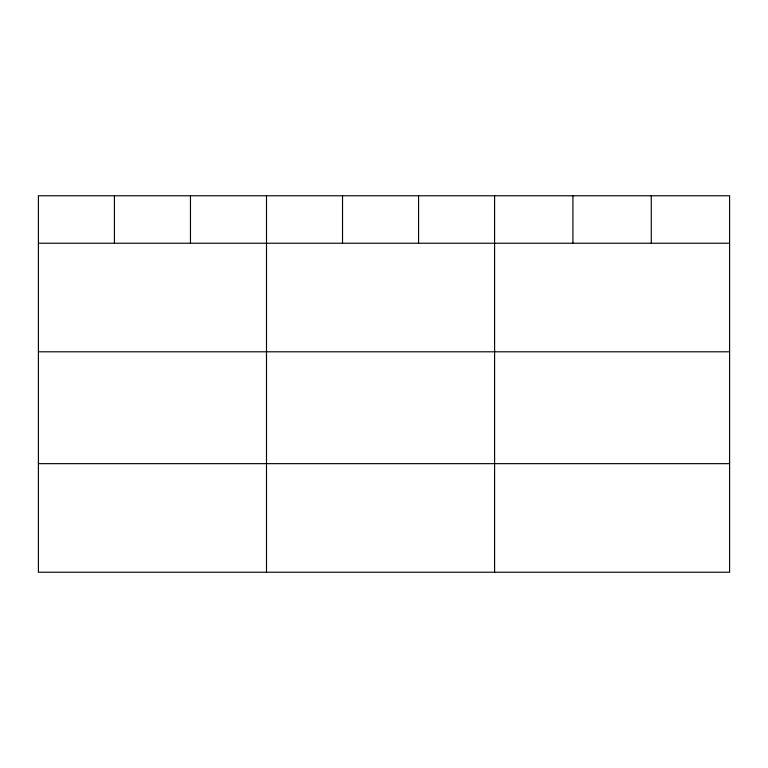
<?xml version="1.0" encoding="UTF-8"?>
<svg xmlns="http://www.w3.org/2000/svg" width="768" height="768" viewBox="0 0 768 768"><rect width="100%" height="100%" fill="white"/><g stroke="black" fill="none" stroke-linecap="round" stroke-linejoin="round"><path stroke-width="1.15" d="M729.6 243.235L729.6 572.227L38.4 572.227L38.4 195.773L729.6 195.773L729.6 243.235L38.4 243.235M38.4 351.802L729.6 351.802M38.4 463.661L729.6 463.661M651.264 195.773L651.264 243.235M572.928 195.773L572.928 243.235M494.592 195.773L494.592 572.227M418.56 195.773L418.56 243.235M342.528 195.773L342.528 243.235M266.496 195.773L266.496 572.227M190.464 195.773L190.464 243.235M114.432 195.773L114.432 243.235"/></g></svg>
